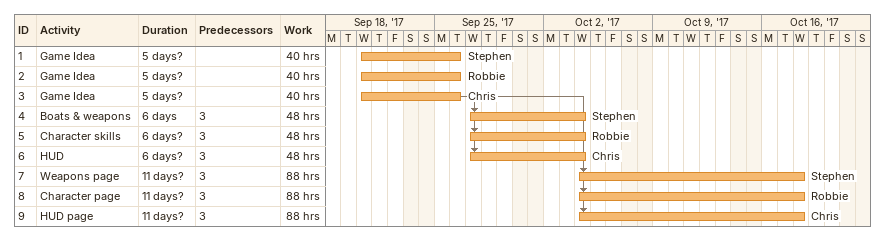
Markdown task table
| ID | Task | Duration | Start | Finish | Predecessors | Resources | Work (h) |
|---|---|---|---|---|---|---|---|
| 1 | Game Idea | 5d? | 2017-09-20 | 2017-09-26 |  | Stephen | 40 |
| 2 | Game Idea | 5d? | 2017-09-20 | 2017-09-26 |  | Robbie | 40 |
| 3 | Game Idea | 5d? | 2017-09-20 | 2017-09-26 |  | Chris | 40 |
| 4 | Boats & weapons | 6d | 2017-09-27 | 2017-10-04 | 3 | Stephen | 48 |
| 5 | Character skills | 6d? | 2017-09-27 | 2017-10-04 | 3 | Robbie | 48 |
| 6 | HUD | 6d? | 2017-09-27 | 2017-10-04 | 3 | Chris | 48 |
| 7 | Weapons page | 11d? | 2017-10-04 | 2017-10-18 | 3 | Stephen | 88 |
| 8 | Character page | 11d? | 2017-10-04 | 2017-10-18 | 3 | Robbie | 88 |
| 9 | HUD page | 11d? | 2017-10-04 | 2017-10-18 | 3 | Chris | 88 |
